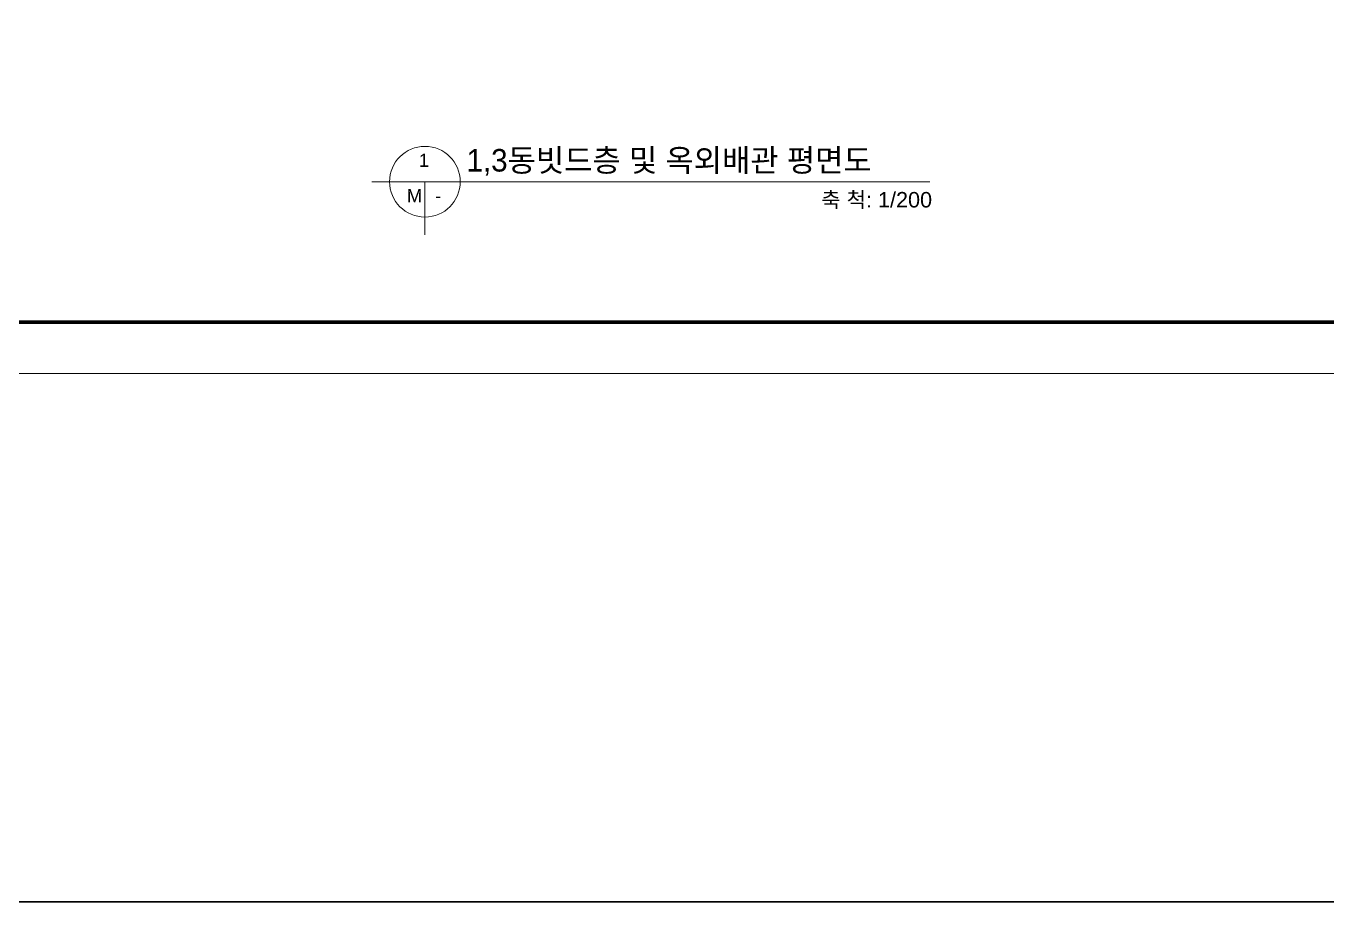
# Model space of a CAD drawing. Header units: millimetres. Extents: x 77978 to 1977917, y -128530 to 383426.
# Drawn here: x 819100 to 859489, y 65293 to 92480 of the extents above; entities that cross this region are included whole.
import ezdxf

# ---------------------------------------------------------------- set-up
doc = ezdxf.new("R2010")
doc.units = ezdxf.units.MM
doc.header["$LTSCALE"] = 20
doc.layers.get('0').update_dxf_attribs({"lineweight": 0})
doc.layers.add('TXT', color=2, linetype='Continuous')
doc.layers.add('급수', color=3, linetype='Continuous', lineweight=30)
doc.styles.add('Arial', font='arial.ttf')
doc.styles.add('TEXT', font='arial.ttf')
doc.styles.add('굴림700', font='gulim.ttc', dxfattribs={"height": 700})

# ---------------------------------------------------------------- blocks, each defined once
blk = doc.blocks.new('상수도 도각-다중')
at = {"lineweight": 100}
blk.add_line((3000, 3000), (123000, 3000), dxfattribs=at)
blk.add_lwpolyline([(0, 0), (126000, 0), (126000, 89100), (0, 89100)], close=True)

msp = doc.modelspace()

# ---------------------------------------------------------------- linework, layer by layer
at = {"color": 4}
for p, q in [((829838.3, 87648.4), (847155.4, 87648.4)), ((831484, 87648.4), (831484, 86002.7))]:
    msp.add_line(p, q, dxfattribs=at)
at = {"color": 5}
msp.add_line((740896.9, 81693.2), (1076896.9, 81693.2), dxfattribs=at)
at = {"color": 4}
msp.add_circle((831484, 87648.4), 1097.1, dxfattribs=at)
at = {"layer": '급수', "color": 5}
msp.add_line((78096.9, 65293.2), (1977917.3, 65293.2), dxfattribs=at)

# ---------------------------------------------------------------- block references
at = {"color": 0, "xscale": 0.5333333333333332, "yscale": 0.5333333333333332, "zscale": 0.5333333333333332}
msp.add_blockref('상수도 도각-다중', (808096.9, 81693.2), dxfattribs=at)

# ---------------------------------------------------------------- texts
at = {"layer": 'TXT'}
for s, height, style, p in [('1', 411.4, 'Arial', (831294.2, 88108.2)), ('1,3동빗드층 및 옥외배관 평면도', 700, '굴림700', (832777.3, 87963)), ('M', 411.4, 'Arial', (830922, 87005.5)), ('축 척: 1/200', 480, 'TEXT', (843787.1, 86848.2)), ('-', 411.4, 'Arial', (831799.1, 87005.5))]:
    msp.add_text(s, height=height, dxfattribs=dict(at, style=style)).set_placement(p)

doc.saveas('drawing.dxf')
